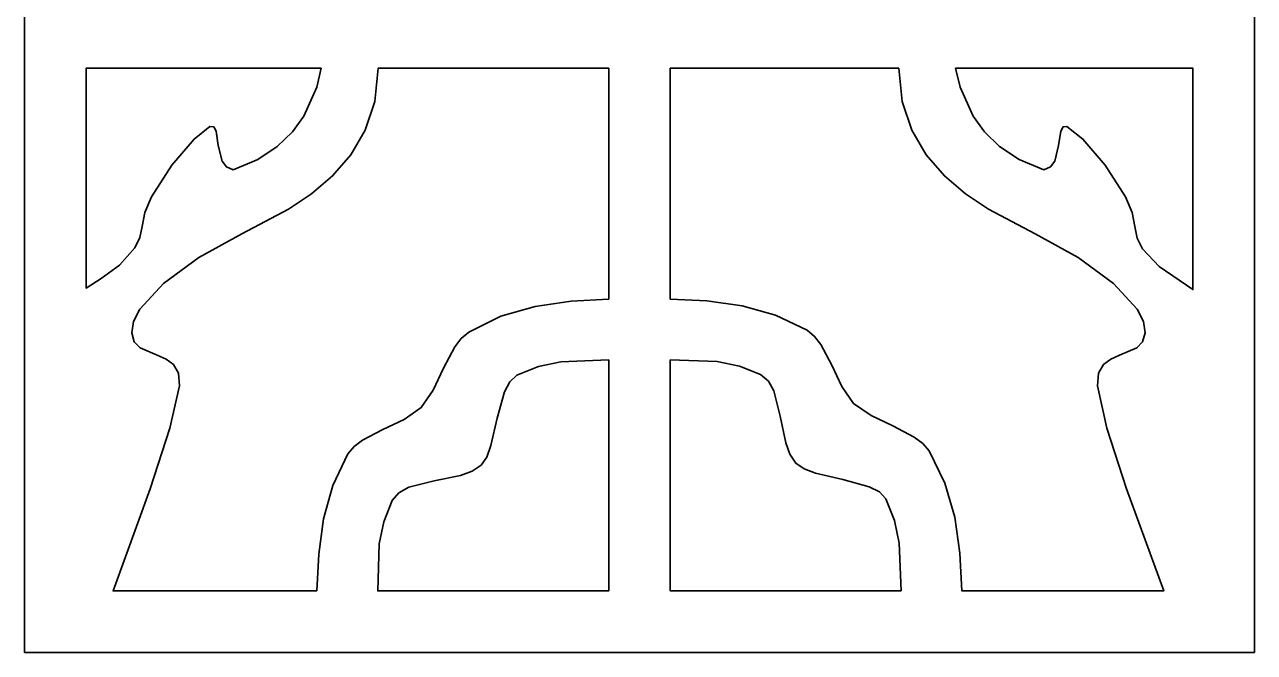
# Model space of a CAD drawing. Header units: centimetres. Extents: x -8.6 to -4, y -13.7 to 14.6.
# Drawn here: x -8.644 to -3.994, y -13.741 to -11.367 of the extents above; entities that cross this region are included whole.
import ezdxf

# ---------------------------------------------------------------- set-up
doc = ezdxf.new("R2010")
doc.units = ezdxf.units.CM
doc.header["$MEASUREMENT"] = 0
doc.layers.add('layer 1', color=7, linetype='Continuous')

msp = doc.modelspace()

# ---------------------------------------------------------------- linework, layer by layer
at = {"layer": 'layer 1', "color": 30, "lineweight": 35}
for points, knots in [([(-8.6438, -13.74126), (-8.6438, -13.74126), (-8.6438, -13.50875), (-8.6438, -13.50875), (-8.6438, -13.50875), (-8.6438, -13.50875), (-8.6438, -11.53244), (-8.6438, -11.53244), (-8.6438, -11.53244), (-8.6438, -11.53244), (-8.6438, -11.29993), (-8.6438, -11.29993), (-8.6438, -11.29993), (-8.6438, -11.29993), (-8.6438, -9.32362), (-8.6438, -9.32362), (-8.6438, -9.32362), (-8.6438, -9.32362), (-8.6438, -9.09111), (-8.6438, -9.09111), (-8.6438, -9.09111), (-8.6438, -9.09111), (-8.6438, -7.1148), (-8.6438, -7.1148), (-8.6438, -7.1148), (-8.6438, -7.1148), (-8.6438, -6.88229), (-8.6438, -6.88229), (-8.6438, -6.88229), (-8.6438, -6.88229), (-8.6438, -4.90598), (-8.6438, -4.90598), (-8.6438, -4.90598), (-8.6438, -4.90598), (-8.6438, -4.67347), (-8.6438, -4.67347), (-8.6438, -4.67347), (-8.6438, -4.67347), (-8.6438, -2.69716), (-8.6438, -2.69716), (-8.6438, -2.69716), (-8.6438, -2.69716), (-8.6438, -2.46465), (-8.6438, -2.46465), (-8.6438, -2.46465), (-8.6438, -2.46465), (-8.6438, -0.48834), (-8.6438, -0.48834), (-8.6438, -0.48834), (-8.6438, -0.48834), (-8.6438, -0.25583), (-8.6438, -0.25583), (-8.6438, -0.25583), (-8.6438, -0.25583), (-8.6438, 1.72048), (-8.6438, 1.72048), (-8.6438, 1.72048), (-8.6438, 1.72048), (-8.6438, 1.95299), (-8.6438, 1.95299), (-8.6438, 1.95299), (-8.6438, 1.95299), (-8.6438, 3.9293), (-8.6438, 3.9293), (-8.6438, 3.9293), (-8.6438, 3.9293), (-8.6438, 4.16181), (-8.6438, 4.16181), (-8.6438, 4.16181), (-8.6438, 4.16181), (-8.6438, 6.13812), (-8.6438, 6.13812), (-8.6438, 6.13812), (-8.6438, 6.13812), (-8.6438, 6.37063), (-8.6438, 6.37063), (-8.6438, 6.37063), (-8.6438, 6.37063), (-8.6438, 8.34694), (-8.6438, 8.34694), (-8.6438, 8.34694), (-8.6438, 8.34694), (-8.6438, 8.57945), (-8.6438, 8.57945), (-8.6438, 8.57945), (-8.6438, 8.57945), (-8.6438, 10.55576), (-8.6438, 10.55576), (-8.6438, 10.55576), (-8.6438, 10.55576), (-8.6438, 10.78827), (-8.6438, 10.78827), (-8.6438, 10.78827), (-8.6438, 10.78827), (-8.6438, 12.76458), (-8.6438, 12.76458), (-8.6438, 12.76458), (-8.6438, 12.76458), (-8.6438, 12.99709), (-8.6438, 12.99709), (-8.6438, 12.99709), (-8.6438, 12.99709), (-8.6438, 14.39213), (-8.6438, 14.39213), (-8.6438, 14.39213), (-8.6438, 14.39213), (-8.6438, 14.62464), (-8.6438, 14.62464), (-8.6438, 14.62464), (-8.6438, 14.62464), (-8.41129, 14.62464), (-8.41129, 14.62464), (-8.41129, 14.62464), (-8.41129, 14.62464), (-6.43498, 14.62464), (-6.43498, 14.62464), (-6.43498, 14.62464), (-6.43498, 14.62464), (-6.20247, 14.62464), (-6.20247, 14.62464), (-6.20247, 14.62464), (-6.20247, 14.62464), (-4.22616, 14.62464), (-4.22616, 14.62464), (-4.22616, 14.62464), (-4.22616, 14.62464), (-3.99365, 14.62464), (-3.99365, 14.62464), (-3.99365, 14.62464), (-3.99365, 14.62464), (-3.99365, 14.39213), (-3.99365, 14.39213), (-3.99365, 14.39213), (-3.99365, 14.39213), (-3.99365, 12.99709), (-3.99365, 12.99709), (-3.99365, 12.99709), (-3.99365, 12.99709), (-3.99365, 12.76458), (-3.99365, 12.76458), (-3.99365, 12.76458), (-3.99365, 12.76458), (-3.99365, 10.78827), (-3.99365, 10.78827), (-3.99365, 10.78827), (-3.99365, 10.78827), (-3.99365, 10.55576), (-3.99365, 10.55576), (-3.99365, 10.55576), (-3.99365, 10.55576), (-3.99365, 8.57945), (-3.99365, 8.57945), (-3.99365, 8.57945), (-3.99365, 8.57945), (-3.99365, 8.34694), (-3.99365, 8.34694), (-3.99365, 8.34694), (-3.99365, 8.34694), (-3.99365, 6.37063), (-3.99365, 6.37063), (-3.99365, 6.37063), (-3.99365, 6.37063), (-3.99365, 6.13812), (-3.99365, 6.13812), (-3.99365, 6.13812), (-3.99365, 6.13812), (-3.99365, 4.16181), (-3.99365, 4.16181), (-3.99365, 4.16181), (-3.99365, 4.16181), (-3.99365, 3.9293), (-3.99365, 3.9293), (-3.99365, 3.9293), (-3.99365, 3.9293), (-3.99365, 1.95299), (-3.99365, 1.95299), (-3.99365, 1.95299), (-3.99365, 1.95299), (-3.99365, 1.72048), (-3.99365, 1.72048), (-3.99365, 1.72048), (-3.99365, 1.72048), (-3.99365, -0.25583), (-3.99365, -0.25583), (-3.99365, -0.25583), (-3.99365, -0.25583), (-3.99365, -0.48834), (-3.99365, -0.48834), (-3.99365, -0.48834), (-3.99365, -0.48834), (-3.99365, -2.46465), (-3.99365, -2.46465), (-3.99365, -2.46465), (-3.99365, -2.46465), (-3.99365, -2.69716), (-3.99365, -2.69716), (-3.99365, -2.69716), (-3.99365, -2.69716), (-3.99365, -4.67347), (-3.99365, -4.67347), (-3.99365, -4.67347), (-3.99365, -4.67347), (-3.99365, -4.90598), (-3.99365, -4.90598), (-3.99365, -4.90598), (-3.99365, -4.90598), (-3.99365, -6.88229), (-3.99365, -6.88229), (-3.99365, -6.88229), (-3.99365, -6.88229), (-3.99365, -7.1148), (-3.99365, -7.1148), (-3.99365, -7.1148), (-3.99365, -7.1148), (-3.99365, -9.09111), (-3.99365, -9.09111), (-3.99365, -9.09111), (-3.99365, -9.09111), (-3.99365, -9.32362), (-3.99365, -9.32362), (-3.99365, -9.32362), (-3.99365, -9.32362), (-3.99365, -11.29993), (-3.99365, -11.29993), (-3.99365, -11.29993), (-3.99365, -11.29993), (-3.99365, -11.53244), (-3.99365, -11.53244), (-3.99365, -11.53244), (-3.99365, -11.53244), (-3.99365, -13.50875), (-3.99365, -13.50875), (-3.99365, -13.50875), (-3.99365, -13.50875), (-3.99365, -13.74126), (-3.99365, -13.74126), (-3.99365, -13.74126), (-3.99365, -13.74126), (-4.22616, -13.74126), (-4.22616, -13.74126), (-4.22616, -13.74126), (-4.22616, -13.74126), (-6.20247, -13.74126), (-6.20247, -13.74126), (-6.20247, -13.74126), (-6.20247, -13.74126), (-6.43498, -13.74126), (-6.43498, -13.74126), (-6.43498, -13.74126), (-6.43498, -13.74126), (-8.41129, -13.74126), (-8.41129, -13.74126), (-8.41129, -13.74126), (-8.41129, -13.74126), (-8.6438, -13.74126), (-8.6438, -13.74126)], [0, 0, 0, 0, 0.0153846, 0.0153846, 0.0153846, 0.0153846, 0.0307692, 0.0307692, 0.0307692, 0.0307692, 0.0461538, 0.0461538, 0.0461538, 0.0461538, 0.0615385, 0.0615385, 0.0615385, 0.0615385, 0.0769231, 0.0769231, 0.0769231, 0.0769231, 0.0923077, 0.0923077, 0.0923077, 0.0923077, 0.1076923, 0.1076923, 0.1076923, 0.1076923, 0.1230769, 0.1230769, 0.1230769, 0.1230769, 0.1384615, 0.1384615, 0.1384615, 0.1384615, 0.1538462, 0.1538462, 0.1538462, 0.1538462, 0.1692308, 0.1692308, 0.1692308, 0.1692308, 0.1846154, 0.1846154, 0.1846154, 0.1846154, 0.2, 0.2, 0.2, 0.2, 0.2153846, 0.2153846, 0.2153846, 0.2153846, 0.2307692, 0.2307692, 0.2307692, 0.2307692, 0.2461538, 0.2461538, 0.2461538, 0.2461538, 0.2615385, 0.2615385, 0.2615385, 0.2615385, 0.2769231, 0.2769231, 0.2769231, 0.2769231, 0.2923077, 0.2923077, 0.2923077, 0.2923077, 0.3076923, 0.3076923, 0.3076923, 0.3076923, 0.3230769, 0.3230769, 0.3230769, 0.3230769, 0.3384615, 0.3384615, 0.3384615, 0.3384615, 0.3538462, 0.3538462, 0.3538462, 0.3538462, 0.3692308, 0.3692308, 0.3692308, 0.3692308, 0.3846154, 0.3846154, 0.3846154, 0.3846154, 0.4, 0.4, 0.4, 0.4, 0.4153846, 0.4153846, 0.4153846, 0.4153846, 0.4307692, 0.4307692, 0.4307692, 0.4307692, 0.4461538, 0.4461538, 0.4461538, 0.4461538, 0.4615385, 0.4615385, 0.4615385, 0.4615385, 0.4769231, 0.4769231, 0.4769231, 0.4769231, 0.4923077, 0.4923077, 0.4923077, 0.4923077, 0.5076923, 0.5076923, 0.5076923, 0.5076923, 0.5230769, 0.5230769, 0.5230769, 0.5230769, 0.5384615, 0.5384615, 0.5384615, 0.5384615, 0.5538462, 0.5538462, 0.5538462, 0.5538462, 0.5692308, 0.5692308, 0.5692308, 0.5692308, 0.5846154, 0.5846154, 0.5846154, 0.5846154, 0.6, 0.6, 0.6, 0.6, 0.6153846, 0.6153846, 0.6153846, 0.6153846, 0.6307692, 0.6307692, 0.6307692, 0.6307692, 0.6461538, 0.6461538, 0.6461538, 0.6461538, 0.6615385, 0.6615385, 0.6615385, 0.6615385, 0.6769231, 0.6769231, 0.6769231, 0.6769231, 0.6923077, 0.6923077, 0.6923077, 0.6923077, 0.7076923, 0.7076923, 0.7076923, 0.7076923, 0.7230769, 0.7230769, 0.7230769, 0.7230769, 0.7384615, 0.7384615, 0.7384615, 0.7384615, 0.7538462, 0.7538462, 0.7538462, 0.7538462, 0.7692308, 0.7692308, 0.7692308, 0.7692308, 0.7846154, 0.7846154, 0.7846154, 0.7846154, 0.8, 0.8, 0.8, 0.8, 0.8153846, 0.8153846, 0.8153846, 0.8153846, 0.8307692, 0.8307692, 0.8307692, 0.8307692, 0.8461538, 0.8461538, 0.8461538, 0.8461538, 0.8615385, 0.8615385, 0.8615385, 0.8615385, 0.8769231, 0.8769231, 0.8769231, 0.8769231, 0.8923077, 0.8923077, 0.8923077, 0.8923077, 0.9076923, 0.9076923, 0.9076923, 0.9076923, 0.9230769, 0.9230769, 0.9230769, 0.9230769, 0.9384615, 0.9384615, 0.9384615, 0.9384615, 0.9538462, 0.9538462, 0.9538462, 0.9538462, 0.9692308, 0.9692308, 0.9692308, 0.9692308, 1, 1, 1, 1]), ([(-7.52224, -11.53244), (-7.52224, -11.53244), (-7.53881, -11.60451), (-7.53881, -11.60451), (-7.53881, -11.60451), (-7.53881, -11.60451), (-7.5885, -11.71408), (-7.5885, -11.71408), (-7.5885, -11.71408), (-7.5885, -11.71408), (-7.63094, -11.77279), (-7.63094, -11.77279), (-7.63094, -11.77279), (-7.63094, -11.77279), (-7.68819, -11.82888), (-7.68819, -11.82888), (-7.68819, -11.82888), (-7.68819, -11.82888), (-7.76201, -11.87771), (-7.76201, -11.87771), (-7.76201, -11.87771), (-7.76201, -11.87771), (-7.85502, -11.91607), (-7.85502, -11.91607), (-7.85502, -11.91607), (-7.85502, -11.91607), (-7.88059, -11.90532), (-7.88059, -11.90532), (-7.88059, -11.90532), (-7.88059, -11.90532), (-7.89658, -11.88381), (-7.89658, -11.88381), (-7.89658, -11.88381), (-7.89658, -11.88381), (-7.9114, -11.82452), (-7.9114, -11.82452), (-7.9114, -11.82452), (-7.9114, -11.82452), (-7.91983, -11.76989), (-7.91983, -11.76989), (-7.91983, -11.76989), (-7.91983, -11.76989), (-7.92826, -11.75448), (-7.92826, -11.75448), (-7.92826, -11.75448), (-7.92826, -11.75448), (-7.94279, -11.75245), (-7.94279, -11.75245), (-7.94279, -11.75245), (-7.94279, -11.75245), (-8.00295, -11.80011), (-8.00295, -11.80011), (-8.00295, -11.80011), (-8.00295, -11.80011), (-8.08752, -11.89893), (-8.08752, -11.89893), (-8.08752, -11.89893), (-8.08752, -11.89893), (-8.16396, -12.01925), (-8.16396, -12.01925), (-8.16396, -12.01925), (-8.16396, -12.01925), (-8.18895, -12.07796), (-8.18895, -12.07796), (-8.18895, -12.07796), (-8.18895, -12.07796), (-8.19971, -12.13056), (-8.19971, -12.13056), (-8.19971, -12.13056), (-8.19971, -12.13056), (-8.20785, -12.173), (-8.20785, -12.173), (-8.20785, -12.173), (-8.20785, -12.173), (-8.22645, -12.21136), (-8.22645, -12.21136), (-8.22645, -12.21136), (-8.22645, -12.21136), (-8.28515, -12.27675), (-8.28515, -12.27675), (-8.28515, -12.27675), (-8.28515, -12.27675), (-8.35403, -12.32732), (-8.35403, -12.32732), (-8.35403, -12.32732), (-8.35403, -12.32732), (-8.41129, -12.36394), (-8.41129, -12.36394), (-8.41129, -12.36394), (-8.41129, -12.36394), (-8.41129, -11.53244), (-8.41129, -11.53244), (-8.41129, -11.53244), (-8.41129, -11.53244), (-7.53939, -11.53244), (-7.53939, -11.53244), (-7.53939, -11.53244), (-7.53939, -11.53244), (-7.52224, -11.53244), (-7.52224, -11.53244)], [0, 0, 0, 0, 0.0384615, 0.0384615, 0.0384615, 0.0384615, 0.0769231, 0.0769231, 0.0769231, 0.0769231, 0.1153846, 0.1153846, 0.1153846, 0.1153846, 0.1538462, 0.1538462, 0.1538462, 0.1538462, 0.1923077, 0.1923077, 0.1923077, 0.1923077, 0.2307692, 0.2307692, 0.2307692, 0.2307692, 0.2692308, 0.2692308, 0.2692308, 0.2692308, 0.3076923, 0.3076923, 0.3076923, 0.3076923, 0.3461538, 0.3461538, 0.3461538, 0.3461538, 0.3846154, 0.3846154, 0.3846154, 0.3846154, 0.4230769, 0.4230769, 0.4230769, 0.4230769, 0.4615385, 0.4615385, 0.4615385, 0.4615385, 0.5, 0.5, 0.5, 0.5, 0.5384615, 0.5384615, 0.5384615, 0.5384615, 0.5769231, 0.5769231, 0.5769231, 0.5769231, 0.6153846, 0.6153846, 0.6153846, 0.6153846, 0.6538462, 0.6538462, 0.6538462, 0.6538462, 0.6923077, 0.6923077, 0.6923077, 0.6923077, 0.7307692, 0.7307692, 0.7307692, 0.7307692, 0.7692308, 0.7692308, 0.7692308, 0.7692308, 0.8076923, 0.8076923, 0.8076923, 0.8076923, 0.8461538, 0.8461538, 0.8461538, 0.8461538, 0.8846154, 0.8846154, 0.8846154, 0.8846154, 0.9230769, 0.9230769, 0.9230769, 0.9230769, 1, 1, 1, 1]), ([(-7.53852, -13.50875), (-7.53852, -13.50875), (-7.53154, -13.37012), (-7.53154, -13.37012), (-7.53154, -13.37012), (-7.53154, -13.37012), (-7.51352, -13.23672), (-7.51352, -13.23672), (-7.51352, -13.23672), (-7.51352, -13.23672), (-7.47835, -13.11029), (-7.47835, -13.11029), (-7.47835, -13.11029), (-7.47835, -13.11029), (-7.4211, -12.99084), (-7.4211, -12.99084), (-7.4211, -12.99084), (-7.4211, -12.99084), (-7.39756, -12.96265), (-7.39756, -12.96265), (-7.39756, -12.96265), (-7.39756, -12.96265), (-7.36617, -12.93853), (-7.36617, -12.93853), (-7.36617, -12.93853), (-7.36617, -12.93853), (-7.28886, -12.89784), (-7.28886, -12.89784), (-7.28886, -12.89784), (-7.28886, -12.89784), (-7.20835, -12.86005), (-7.20835, -12.86005), (-7.20835, -12.86005), (-7.20835, -12.86005), (-7.14383, -12.81559), (-7.14383, -12.81559), (-7.14383, -12.81559), (-7.14383, -12.81559), (-7.09908, -12.74961), (-7.09908, -12.74961), (-7.09908, -12.74961), (-7.09908, -12.74961), (-7.05955, -12.6662), (-7.05955, -12.6662), (-7.05955, -12.6662), (-7.05955, -12.6662), (-7.01712, -12.58628), (-7.01712, -12.58628), (-7.01712, -12.58628), (-7.01712, -12.58628), (-6.99241, -12.55373), (-6.99241, -12.55373), (-6.99241, -12.55373), (-6.99241, -12.55373), (-6.96422, -12.52989), (-6.96422, -12.52989), (-6.96422, -12.52989), (-6.96422, -12.52989), (-6.84274, -12.47002), (-6.84274, -12.47002), (-6.84274, -12.47002), (-6.84274, -12.47002), (-6.7134, -12.43282), (-6.7134, -12.43282), (-6.7134, -12.43282), (-6.7134, -12.43282), (-6.57739, -12.41306), (-6.57739, -12.41306), (-6.57739, -12.41306), (-6.57739, -12.41306), (-6.43498, -12.4055), (-6.43498, -12.4055), (-6.43498, -12.4055), (-6.43498, -12.4055), (-6.43498, -11.53244), (-6.43498, -11.53244), (-6.43498, -11.53244), (-6.43498, -11.53244), (-7.30688, -11.53244), (-7.30688, -11.53244), (-7.30688, -11.53244), (-7.30688, -11.53244), (-7.31996, -11.65828), (-7.31996, -11.65828), (-7.31996, -11.65828), (-7.31996, -11.65828), (-7.356, -11.76698), (-7.356, -11.76698), (-7.356, -11.76698), (-7.356, -11.76698), (-7.41035, -11.86027), (-7.41035, -11.86027), (-7.41035, -11.86027), (-7.41035, -11.86027), (-7.47952, -11.93962), (-7.47952, -11.93962), (-7.47952, -11.93962), (-7.47952, -11.93962), (-7.55944, -12.00733), (-7.55944, -12.00733), (-7.55944, -12.00733), (-7.55944, -12.00733), (-7.64576, -12.06517), (-7.64576, -12.06517), (-7.64576, -12.06517), (-7.64576, -12.06517), (-7.82217, -12.15875), (-7.82217, -12.15875), (-7.82217, -12.15875), (-7.82217, -12.15875), (-7.98522, -12.24827), (-7.98522, -12.24827), (-7.98522, -12.24827), (-7.98522, -12.24827), (-8.11891, -12.34592), (-8.11891, -12.34592), (-8.11891, -12.34592), (-8.11891, -12.34592), (-8.20843, -12.44329), (-8.20843, -12.44329), (-8.20843, -12.44329), (-8.20843, -12.44329), (-8.23197, -12.48979), (-8.23197, -12.48979), (-8.23197, -12.48979), (-8.23197, -12.48979), (-8.23894, -12.53309), (-8.23894, -12.53309), (-8.23894, -12.53309), (-8.23894, -12.53309), (-8.22906, -12.5671), (-8.22906, -12.5671), (-8.22906, -12.5671), (-8.22906, -12.5671), (-8.20668, -12.58947), (-8.20668, -12.58947), (-8.20668, -12.58947), (-8.20668, -12.58947), (-8.14216, -12.61737), (-8.14216, -12.61737), (-8.14216, -12.61737), (-8.14216, -12.61737), (-8.10903, -12.6322), (-8.10903, -12.6322), (-8.10903, -12.6322), (-8.10903, -12.6322), (-8.08084, -12.65312), (-8.08084, -12.65312), (-8.08084, -12.65312), (-8.08084, -12.65312), (-8.06224, -12.68538), (-8.06224, -12.68538), (-8.06224, -12.68538), (-8.06224, -12.68538), (-8.05788, -12.73334), (-8.05788, -12.73334), (-8.05788, -12.73334), (-8.05788, -12.73334), (-8.0945, -12.8929), (-8.0945, -12.8929), (-8.0945, -12.8929), (-8.0945, -12.8929), (-8.1689, -13.12279), (-8.1689, -13.12279), (-8.1689, -13.12279), (-8.1689, -13.12279), (-8.30928, -13.50875), (-8.30928, -13.50875), (-8.30928, -13.50875), (-8.30928, -13.50875), (-7.53852, -13.50875), (-7.53852, -13.50875)], [0, 0, 0, 0, 0.0227273, 0.0227273, 0.0227273, 0.0227273, 0.0454545, 0.0454545, 0.0454545, 0.0454545, 0.0681818, 0.0681818, 0.0681818, 0.0681818, 0.0909091, 0.0909091, 0.0909091, 0.0909091, 0.1136364, 0.1136364, 0.1136364, 0.1136364, 0.1363636, 0.1363636, 0.1363636, 0.1363636, 0.1590909, 0.1590909, 0.1590909, 0.1590909, 0.1818182, 0.1818182, 0.1818182, 0.1818182, 0.2045455, 0.2045455, 0.2045455, 0.2045455, 0.2272727, 0.2272727, 0.2272727, 0.2272727, 0.25, 0.25, 0.25, 0.25, 0.2727273, 0.2727273, 0.2727273, 0.2727273, 0.2954545, 0.2954545, 0.2954545, 0.2954545, 0.3181818, 0.3181818, 0.3181818, 0.3181818, 0.3409091, 0.3409091, 0.3409091, 0.3409091, 0.3636364, 0.3636364, 0.3636364, 0.3636364, 0.3863636, 0.3863636, 0.3863636, 0.3863636, 0.4090909, 0.4090909, 0.4090909, 0.4090909, 0.4318182, 0.4318182, 0.4318182, 0.4318182, 0.4545455, 0.4545455, 0.4545455, 0.4545455, 0.4772727, 0.4772727, 0.4772727, 0.4772727, 0.5, 0.5, 0.5, 0.5, 0.5227273, 0.5227273, 0.5227273, 0.5227273, 0.5454545, 0.5454545, 0.5454545, 0.5454545, 0.5681818, 0.5681818, 0.5681818, 0.5681818, 0.5909091, 0.5909091, 0.5909091, 0.5909091, 0.6136364, 0.6136364, 0.6136364, 0.6136364, 0.6363636, 0.6363636, 0.6363636, 0.6363636, 0.6590909, 0.6590909, 0.6590909, 0.6590909, 0.6818182, 0.6818182, 0.6818182, 0.6818182, 0.7045455, 0.7045455, 0.7045455, 0.7045455, 0.7272727, 0.7272727, 0.7272727, 0.7272727, 0.75, 0.75, 0.75, 0.75, 0.7727273, 0.7727273, 0.7727273, 0.7727273, 0.7954545, 0.7954545, 0.7954545, 0.7954545, 0.8181818, 0.8181818, 0.8181818, 0.8181818, 0.8409091, 0.8409091, 0.8409091, 0.8409091, 0.8636364, 0.8636364, 0.8636364, 0.8636364, 0.8863636, 0.8863636, 0.8863636, 0.8863636, 0.9090909, 0.9090909, 0.9090909, 0.9090909, 0.9318182, 0.9318182, 0.9318182, 0.9318182, 0.9545455, 0.9545455, 0.9545455, 0.9545455, 1, 1, 1, 1]), ([(-6.20247, -12.4055), (-6.20247, -12.4055), (-6.06384, -12.41219), (-6.06384, -12.41219), (-6.06384, -12.41219), (-6.06384, -12.41219), (-5.93073, -12.4305), (-5.93073, -12.4305), (-5.93073, -12.4305), (-5.93073, -12.4305), (-5.80401, -12.46566), (-5.80401, -12.46566), (-5.80401, -12.46566), (-5.80401, -12.46566), (-5.68485, -12.52292), (-5.68485, -12.52292), (-5.68485, -12.52292), (-5.68485, -12.52292), (-5.65666, -12.54617), (-5.65666, -12.54617), (-5.65666, -12.54617), (-5.65666, -12.54617), (-5.63254, -12.57756), (-5.63254, -12.57756), (-5.63254, -12.57756), (-5.63254, -12.57756), (-5.59185, -12.65487), (-5.59185, -12.65487), (-5.59185, -12.65487), (-5.59185, -12.65487), (-5.55377, -12.73537), (-5.55377, -12.73537), (-5.55377, -12.73537), (-5.55377, -12.73537), (-5.50931, -12.79989), (-5.50931, -12.79989), (-5.50931, -12.79989), (-5.50931, -12.79989), (-5.44333, -12.84494), (-5.44333, -12.84494), (-5.44333, -12.84494), (-5.44333, -12.84494), (-5.36021, -12.88447), (-5.36021, -12.88447), (-5.36021, -12.88447), (-5.36021, -12.88447), (-5.28, -12.9269), (-5.28, -12.9269), (-5.28, -12.9269), (-5.28, -12.9269), (-5.24774, -12.95131), (-5.24774, -12.95131), (-5.24774, -12.95131), (-5.24774, -12.95131), (-5.22361, -12.97951), (-5.22361, -12.97951), (-5.22361, -12.97951), (-5.22361, -12.97951), (-5.16374, -13.10099), (-5.16374, -13.10099), (-5.16374, -13.10099), (-5.16374, -13.10099), (-5.12683, -13.23032), (-5.12683, -13.23032), (-5.12683, -13.23032), (-5.12683, -13.23032), (-5.10707, -13.36663), (-5.10707, -13.36663), (-5.10707, -13.36663), (-5.10707, -13.36663), (-5.09951, -13.50875), (-5.09951, -13.50875), (-5.09951, -13.50875), (-5.09951, -13.50875), (-4.33631, -13.50875), (-4.33631, -13.50875), (-4.33631, -13.50875), (-4.33631, -13.50875), (-4.47668, -13.12279), (-4.47668, -13.12279), (-4.47668, -13.12279), (-4.47668, -13.12279), (-4.55109, -12.8929), (-4.55109, -12.8929), (-4.55109, -12.8929), (-4.55109, -12.8929), (-4.58742, -12.73334), (-4.58742, -12.73334), (-4.58742, -12.73334), (-4.58742, -12.73334), (-4.58306, -12.68538), (-4.58306, -12.68538), (-4.58306, -12.68538), (-4.58306, -12.68538), (-4.56446, -12.65312), (-4.56446, -12.65312), (-4.56446, -12.65312), (-4.56446, -12.65312), (-4.53655, -12.6322), (-4.53655, -12.6322), (-4.53655, -12.6322), (-4.53655, -12.6322), (-4.50313, -12.61737), (-4.50313, -12.61737), (-4.50313, -12.61737), (-4.50313, -12.61737), (-4.43861, -12.58947), (-4.43861, -12.58947), (-4.43861, -12.58947), (-4.43861, -12.58947), (-4.41623, -12.5671), (-4.41623, -12.5671), (-4.41623, -12.5671), (-4.41623, -12.5671), (-4.40664, -12.53309), (-4.40664, -12.53309), (-4.40664, -12.53309), (-4.40664, -12.53309), (-4.41333, -12.48979), (-4.41333, -12.48979), (-4.41333, -12.48979), (-4.41333, -12.48979), (-4.43687, -12.44329), (-4.43687, -12.44329), (-4.43687, -12.44329), (-4.43687, -12.44329), (-4.52638, -12.34592), (-4.52638, -12.34592), (-4.52638, -12.34592), (-4.52638, -12.34592), (-4.66007, -12.24827), (-4.66007, -12.24827), (-4.66007, -12.24827), (-4.66007, -12.24827), (-4.82312, -12.15875), (-4.82312, -12.15875), (-4.82312, -12.15875), (-4.82312, -12.15875), (-4.99953, -12.06517), (-4.99953, -12.06517), (-4.99953, -12.06517), (-4.99953, -12.06517), (-5.08614, -12.00733), (-5.08614, -12.00733), (-5.08614, -12.00733), (-5.08614, -12.00733), (-5.16578, -11.93962), (-5.16578, -11.93962), (-5.16578, -11.93962), (-5.16578, -11.93962), (-5.23495, -11.86027), (-5.23495, -11.86027), (-5.23495, -11.86027), (-5.23495, -11.86027), (-5.28959, -11.76698), (-5.28959, -11.76698), (-5.28959, -11.76698), (-5.28959, -11.76698), (-5.32534, -11.65828), (-5.32534, -11.65828), (-5.32534, -11.65828), (-5.32534, -11.65828), (-5.33841, -11.53244), (-5.33841, -11.53244), (-5.33841, -11.53244), (-5.33841, -11.53244), (-6.20247, -11.53244), (-6.20247, -11.53244), (-6.20247, -11.53244), (-6.20247, -11.53244), (-6.20247, -12.4055), (-6.20247, -12.4055)], [0, 0, 0, 0, 0.0227273, 0.0227273, 0.0227273, 0.0227273, 0.0454545, 0.0454545, 0.0454545, 0.0454545, 0.0681818, 0.0681818, 0.0681818, 0.0681818, 0.0909091, 0.0909091, 0.0909091, 0.0909091, 0.1136364, 0.1136364, 0.1136364, 0.1136364, 0.1363636, 0.1363636, 0.1363636, 0.1363636, 0.1590909, 0.1590909, 0.1590909, 0.1590909, 0.1818182, 0.1818182, 0.1818182, 0.1818182, 0.2045455, 0.2045455, 0.2045455, 0.2045455, 0.2272727, 0.2272727, 0.2272727, 0.2272727, 0.25, 0.25, 0.25, 0.25, 0.2727273, 0.2727273, 0.2727273, 0.2727273, 0.2954545, 0.2954545, 0.2954545, 0.2954545, 0.3181818, 0.3181818, 0.3181818, 0.3181818, 0.3409091, 0.3409091, 0.3409091, 0.3409091, 0.3636364, 0.3636364, 0.3636364, 0.3636364, 0.3863636, 0.3863636, 0.3863636, 0.3863636, 0.4090909, 0.4090909, 0.4090909, 0.4090909, 0.4318182, 0.4318182, 0.4318182, 0.4318182, 0.4545455, 0.4545455, 0.4545455, 0.4545455, 0.4772727, 0.4772727, 0.4772727, 0.4772727, 0.5, 0.5, 0.5, 0.5, 0.5227273, 0.5227273, 0.5227273, 0.5227273, 0.5454545, 0.5454545, 0.5454545, 0.5454545, 0.5681818, 0.5681818, 0.5681818, 0.5681818, 0.5909091, 0.5909091, 0.5909091, 0.5909091, 0.6136364, 0.6136364, 0.6136364, 0.6136364, 0.6363636, 0.6363636, 0.6363636, 0.6363636, 0.6590909, 0.6590909, 0.6590909, 0.6590909, 0.6818182, 0.6818182, 0.6818182, 0.6818182, 0.7045455, 0.7045455, 0.7045455, 0.7045455, 0.7272727, 0.7272727, 0.7272727, 0.7272727, 0.75, 0.75, 0.75, 0.75, 0.7727273, 0.7727273, 0.7727273, 0.7727273, 0.7954545, 0.7954545, 0.7954545, 0.7954545, 0.8181818, 0.8181818, 0.8181818, 0.8181818, 0.8409091, 0.8409091, 0.8409091, 0.8409091, 0.8636364, 0.8636364, 0.8636364, 0.8636364, 0.8863636, 0.8863636, 0.8863636, 0.8863636, 0.9090909, 0.9090909, 0.9090909, 0.9090909, 0.9318182, 0.9318182, 0.9318182, 0.9318182, 0.9545455, 0.9545455, 0.9545455, 0.9545455, 1, 1, 1, 1]), ([(-5.12334, -11.53244), (-5.12334, -11.53244), (-5.10649, -11.60451), (-5.10649, -11.60451), (-5.10649, -11.60451), (-5.10649, -11.60451), (-5.05708, -11.71408), (-5.05708, -11.71408), (-5.05708, -11.71408), (-5.05708, -11.71408), (-5.01436, -11.77279), (-5.01436, -11.77279), (-5.01436, -11.77279), (-5.01436, -11.77279), (-4.95739, -11.82888), (-4.95739, -11.82888), (-4.95739, -11.82888), (-4.95739, -11.82888), (-4.88328, -11.87771), (-4.88328, -11.87771), (-4.88328, -11.87771), (-4.88328, -11.87771), (-4.79028, -11.91607), (-4.79028, -11.91607), (-4.79028, -11.91607), (-4.79028, -11.91607), (-4.76499, -11.90532), (-4.76499, -11.90532), (-4.76499, -11.90532), (-4.76499, -11.90532), (-4.74872, -11.88381), (-4.74872, -11.88381), (-4.74872, -11.88381), (-4.74872, -11.88381), (-4.73419, -11.82452), (-4.73419, -11.82452), (-4.73419, -11.82452), (-4.73419, -11.82452), (-4.72547, -11.76989), (-4.72547, -11.76989), (-4.72547, -11.76989), (-4.72547, -11.76989), (-4.71704, -11.75448), (-4.71704, -11.75448), (-4.71704, -11.75448), (-4.71704, -11.75448), (-4.70251, -11.75245), (-4.70251, -11.75245), (-4.70251, -11.75245), (-4.70251, -11.75245), (-4.64235, -11.80011), (-4.64235, -11.80011), (-4.64235, -11.80011), (-4.64235, -11.80011), (-4.55777, -11.89893), (-4.55777, -11.89893), (-4.55777, -11.89893), (-4.55777, -11.89893), (-4.48133, -12.01925), (-4.48133, -12.01925), (-4.48133, -12.01925), (-4.48133, -12.01925), (-4.45634, -12.07796), (-4.45634, -12.07796), (-4.45634, -12.07796), (-4.45634, -12.07796), (-4.44588, -12.13056), (-4.44588, -12.13056), (-4.44588, -12.13056), (-4.44588, -12.13056), (-4.43716, -12.17474), (-4.43716, -12.17474), (-4.43716, -12.17474), (-4.43716, -12.17474), (-4.41681, -12.21485), (-4.41681, -12.21485), (-4.41681, -12.21485), (-4.41681, -12.21485), (-4.35375, -12.28227), (-4.35375, -12.28227), (-4.35375, -12.28227), (-4.35375, -12.28227), (-4.22616, -12.36946), (-4.22616, -12.36946), (-4.22616, -12.36946), (-4.22616, -12.36946), (-4.22616, -11.53244), (-4.22616, -11.53244), (-4.22616, -11.53244), (-4.22616, -11.53244), (-5.09806, -11.53244), (-5.09806, -11.53244), (-5.09806, -11.53244), (-5.09806, -11.53244), (-5.12334, -11.53244), (-5.12334, -11.53244)], [0, 0, 0, 0, 0.04, 0.04, 0.04, 0.04, 0.08, 0.08, 0.08, 0.08, 0.12, 0.12, 0.12, 0.12, 0.16, 0.16, 0.16, 0.16, 0.2, 0.2, 0.2, 0.2, 0.24, 0.24, 0.24, 0.24, 0.28, 0.28, 0.28, 0.28, 0.32, 0.32, 0.32, 0.32, 0.36, 0.36, 0.36, 0.36, 0.4, 0.4, 0.4, 0.4, 0.44, 0.44, 0.44, 0.44, 0.48, 0.48, 0.48, 0.48, 0.52, 0.52, 0.52, 0.52, 0.56, 0.56, 0.56, 0.56, 0.6, 0.6, 0.6, 0.6, 0.64, 0.64, 0.64, 0.64, 0.68, 0.68, 0.68, 0.68, 0.72, 0.72, 0.72, 0.72, 0.76, 0.76, 0.76, 0.76, 0.8, 0.8, 0.8, 0.8, 0.84, 0.84, 0.84, 0.84, 0.88, 0.88, 0.88, 0.88, 0.92, 0.92, 0.92, 0.92, 1, 1, 1, 1]), ([(-6.43498, -12.63539), (-6.43498, -12.63539), (-6.61575, -12.64266), (-6.61575, -12.64266), (-6.61575, -12.64266), (-6.61575, -12.64266), (-6.7012, -12.66039), (-6.7012, -12.66039), (-6.7012, -12.66039), (-6.7012, -12.66039), (-6.78287, -12.69323), (-6.78287, -12.69323), (-6.78287, -12.69323), (-6.78287, -12.69323), (-6.80931, -12.71793), (-6.80931, -12.71793), (-6.80931, -12.71793), (-6.80931, -12.71793), (-6.82937, -12.75601), (-6.82937, -12.75601), (-6.82937, -12.75601), (-6.82937, -12.75601), (-6.8564, -12.8557), (-6.8564, -12.8557), (-6.8564, -12.8557), (-6.8564, -12.8557), (-6.88052, -12.95945), (-6.88052, -12.95945), (-6.88052, -12.95945), (-6.88052, -12.95945), (-6.8965, -13.00247), (-6.8965, -13.00247), (-6.8965, -13.00247), (-6.8965, -13.00247), (-6.91801, -13.03385), (-6.91801, -13.03385), (-6.91801, -13.03385), (-6.91801, -13.03385), (-6.95202, -13.05652), (-6.95202, -13.05652), (-6.95202, -13.05652), (-6.95202, -13.05652), (-6.99532, -13.07222), (-6.99532, -13.07222), (-6.99532, -13.07222), (-6.99532, -13.07222), (-7.09559, -13.09256), (-7.09559, -13.09256), (-7.09559, -13.09256), (-7.09559, -13.09256), (-7.19092, -13.11668), (-7.19092, -13.11668), (-7.19092, -13.11668), (-7.19092, -13.11668), (-7.22812, -13.13732), (-7.22812, -13.13732), (-7.22812, -13.13732), (-7.22812, -13.13732), (-7.25369, -13.16667), (-7.25369, -13.16667), (-7.25369, -13.16667), (-7.25369, -13.16667), (-7.28566, -13.24718), (-7.28566, -13.24718), (-7.28566, -13.24718), (-7.28566, -13.24718), (-7.30252, -13.33117), (-7.30252, -13.33117), (-7.30252, -13.33117), (-7.30252, -13.33117), (-7.30862, -13.50875), (-7.30862, -13.50875), (-7.30862, -13.50875), (-7.30862, -13.50875), (-6.43498, -13.50875), (-6.43498, -13.50875), (-6.43498, -13.50875), (-6.43498, -13.50875), (-6.43498, -12.63539), (-6.43498, -12.63539)], [0, 0, 0, 0, 0.047619, 0.047619, 0.047619, 0.047619, 0.0952381, 0.0952381, 0.0952381, 0.0952381, 0.1428571, 0.1428571, 0.1428571, 0.1428571, 0.1904762, 0.1904762, 0.1904762, 0.1904762, 0.2380952, 0.2380952, 0.2380952, 0.2380952, 0.2857143, 0.2857143, 0.2857143, 0.2857143, 0.3333333, 0.3333333, 0.3333333, 0.3333333, 0.3809524, 0.3809524, 0.3809524, 0.3809524, 0.4285714, 0.4285714, 0.4285714, 0.4285714, 0.4761905, 0.4761905, 0.4761905, 0.4761905, 0.5238095, 0.5238095, 0.5238095, 0.5238095, 0.5714286, 0.5714286, 0.5714286, 0.5714286, 0.6190476, 0.6190476, 0.6190476, 0.6190476, 0.6666667, 0.6666667, 0.6666667, 0.6666667, 0.7142857, 0.7142857, 0.7142857, 0.7142857, 0.7619048, 0.7619048, 0.7619048, 0.7619048, 0.8095238, 0.8095238, 0.8095238, 0.8095238, 0.8571429, 0.8571429, 0.8571429, 0.8571429, 0.9047619, 0.9047619, 0.9047619, 0.9047619, 1, 1, 1, 1]), ([(-5.3294, -13.50875), (-5.3294, -13.50875), (-5.33638, -13.32798), (-5.33638, -13.32798), (-5.33638, -13.32798), (-5.33638, -13.32798), (-5.35411, -13.24253), (-5.35411, -13.24253), (-5.35411, -13.24253), (-5.35411, -13.24253), (-5.38724, -13.16115), (-5.38724, -13.16115), (-5.38724, -13.16115), (-5.38724, -13.16115), (-5.41165, -13.13441), (-5.41165, -13.13441), (-5.41165, -13.13441), (-5.41165, -13.13441), (-5.44973, -13.11465), (-5.44973, -13.11465), (-5.44973, -13.11465), (-5.44973, -13.11465), (-5.54971, -13.08762), (-5.54971, -13.08762), (-5.54971, -13.08762), (-5.54971, -13.08762), (-5.65346, -13.0635), (-5.65346, -13.0635), (-5.65346, -13.0635), (-5.65346, -13.0635), (-5.69618, -13.04722), (-5.69618, -13.04722), (-5.69618, -13.04722), (-5.69618, -13.04722), (-5.72757, -13.02601), (-5.72757, -13.02601), (-5.72757, -13.02601), (-5.72757, -13.02601), (-5.75024, -12.992), (-5.75024, -12.992), (-5.75024, -12.992), (-5.75024, -12.992), (-5.76594, -12.9487), (-5.76594, -12.9487), (-5.76594, -12.9487), (-5.76594, -12.9487), (-5.78628, -12.84843), (-5.78628, -12.84843), (-5.78628, -12.84843), (-5.78628, -12.84843), (-5.81069, -12.75281), (-5.81069, -12.75281), (-5.81069, -12.75281), (-5.81069, -12.75281), (-5.83104, -12.7159), (-5.83104, -12.7159), (-5.83104, -12.7159), (-5.83104, -12.7159), (-5.86068, -12.69032), (-5.86068, -12.69032), (-5.86068, -12.69032), (-5.86068, -12.69032), (-5.9409, -12.65835), (-5.9409, -12.65835), (-5.9409, -12.65835), (-5.9409, -12.65835), (-6.02489, -12.6415), (-6.02489, -12.6415), (-6.02489, -12.6415), (-6.02489, -12.6415), (-6.20247, -12.6351), (-6.20247, -12.6351), (-6.20247, -12.6351), (-6.20247, -12.6351), (-6.20247, -13.50875), (-6.20247, -13.50875), (-6.20247, -13.50875), (-6.20247, -13.50875), (-5.3294, -13.50875), (-5.3294, -13.50875)], [0, 0, 0, 0, 0.047619, 0.047619, 0.047619, 0.047619, 0.0952381, 0.0952381, 0.0952381, 0.0952381, 0.1428571, 0.1428571, 0.1428571, 0.1428571, 0.1904762, 0.1904762, 0.1904762, 0.1904762, 0.2380952, 0.2380952, 0.2380952, 0.2380952, 0.2857143, 0.2857143, 0.2857143, 0.2857143, 0.3333333, 0.3333333, 0.3333333, 0.3333333, 0.3809524, 0.3809524, 0.3809524, 0.3809524, 0.4285714, 0.4285714, 0.4285714, 0.4285714, 0.4761905, 0.4761905, 0.4761905, 0.4761905, 0.5238095, 0.5238095, 0.5238095, 0.5238095, 0.5714286, 0.5714286, 0.5714286, 0.5714286, 0.6190476, 0.6190476, 0.6190476, 0.6190476, 0.6666667, 0.6666667, 0.6666667, 0.6666667, 0.7142857, 0.7142857, 0.7142857, 0.7142857, 0.7619048, 0.7619048, 0.7619048, 0.7619048, 0.8095238, 0.8095238, 0.8095238, 0.8095238, 0.8571429, 0.8571429, 0.8571429, 0.8571429, 0.9047619, 0.9047619, 0.9047619, 0.9047619, 1, 1, 1, 1])]:
    msp.add_open_spline(points, degree=3, knots=knots, dxfattribs=at)

doc.saveas('drawing.dxf')
